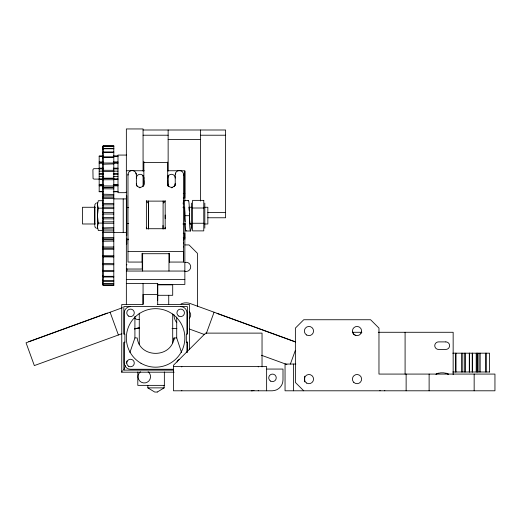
<?xml version="1.0" encoding="UTF-8"?>
<svg xmlns="http://www.w3.org/2000/svg" width="521" height="521" viewBox="0 0 521 521"><rect width="100%" height="100%" fill="white"/><g stroke="black" fill="none" stroke-linecap="round" stroke-linejoin="round"><path stroke-width="0.78" d="M136.378 185.372L136.346 174.704A4.181 4.181 0 0 0 132.165 170.53A4.181 4.181 0 0 0 127.984 174.704L127.984 262.063L142.2 262.063L142.2 253.382L142.226 269.038L126.974 269.038M127.984 239.94L127.984 238.885M143.868 180.618L143.868 184.03A3.764 3.738 0 0 1 143.737 184.994M146.375 228.947L146.375 227.247M148.57 227.684L148.57 202.838M157.694 304.492L157.694 283.528L143.067 283.528L143.067 304.134M162.988 227.684L162.988 225.463M165.183 228.947L165.183 227.247M165.183 218.553L165.183 215.023M167.69 180.618L167.69 184.03A3.764 3.738 0 0 0 167.821 184.994M167.69 162.07L167.723 185.372M127.984 251.506L183.574 251.506L183.574 262.063L169.364 262.063L169.364 253.714L142.2 253.714M183.574 246.928L183.574 246.394M183.574 243.314L183.574 242.33M183.574 239.94L183.574 238.885M184.857 239.243L184.857 233.284L183.268 233.284M184.857 171.162L184.857 197.915L183.268 197.915M102.995 200.709L98.339 200.709L97.434 204.44L98.339 208.172L97.434 215.629L98.339 223.086L97.434 226.817L98.339 230.549L102.995 230.549M181.529 352.483L176.71 337.927L174.014 337.927C171.643 358.494 139.563 358.494 137.192 337.927L134.913 337.927L129.905 352.483M174.144 372.196L121.751 372.196L122.279 370.665M173.695 370.112L123.835 370.112L125.418 365.514M126.212 363.215L127 360.916M206.329 333.473L214.066 312.216M290.373 364.068L295.348 350.399M361.007 333.329L361.463 332.222A4.598 4.598 0 0 0 355.836 326.589A4.598 4.598 0 0 0 353.772 334.28L355.836 335.472M102.52 157.804L103.36 156.847L113.806 156.847M102.52 152.887L103.36 151.93L113.806 151.93M102.52 163.952L103.36 163.008L113.806 163.008M102.52 149.312L103.36 148.374L113.806 148.374M102.52 171.201L103.36 170.295L113.806 170.295M102.52 188.153L103.36 187.286L113.806 187.286M163.542 202.982L164.636 201.861M102.52 179.393L103.36 178.547L113.806 178.547M103.36 145.606L102.52 146.44L102.52 284.609L103.36 285.475L113.806 285.475L113.806 145.606L103.36 145.606L103.36 148.107M102.52 196.632L103.36 195.837L113.806 195.837M102.52 188.355L103.36 187.593L113.806 187.593M102.52 205.521L103.36 204.818L113.806 204.818M102.52 197.902L103.36 197.231L113.806 197.231M102.52 149.436L103.36 148.778L113.806 148.778M435.869 374.345C439.249 372.241 445.116 372.241 448.503 374.345A3.764 3.764 0 0 0 445.839 373.244M102.52 214.606L103.36 214.02L113.806 214.02M102.52 207.827L103.36 207.26L113.806 207.26M102.52 153.076L103.36 152.523L113.806 152.523M157.244 392.053L164.141 387.871L164.141 385.364M102.52 223.711L103.36 223.255L113.806 223.255M102.52 217.921L103.36 217.472L113.806 217.472M102.52 158.045L103.36 157.609L113.806 157.609M96.405 202.91L94.939 204.369L94.731 206.772M184.857 262.46L184.922 262.434A4.598 4.598 0 0 1 190.712 266.876A4.598 4.598 0 0 1 184.922 271.317L184.857 271.291M102.52 232.646L126.349 232.346M102.52 227.957L113.806 227.638M102.52 164.245L113.806 163.939M28.772 341.659L107.326 313.069M122.442 307.722L26.05 342.805L34.34 365.586L121.842 333.74M134.555 329.109L139.192 327.422M102.52 237.739L113.806 237.556M102.52 241.216L113.806 241.041M102.52 171.533L113.806 171.363M126.557 192.171L124.675 192.685L117.987 192.685L117.987 155.069L126.61 155.069M102.52 178.195L113.806 178.149M102.52 179.765L113.806 179.738M102.52 249.246L113.806 249.214M143.067 129.996L225.613 129.996L225.613 217.765L207.814 217.765M143.067 135.219L168.14 135.219M200.533 135.219L225.613 135.219M168.14 139.4L200.533 139.4M113.806 146.251L103.36 146.251L102.52 147.15L103.36 146.453L113.806 146.453M103.099 155.994L99.179 155.994L99.179 191.767L103.099 191.767M113.285 155.994L117.987 155.994M99.179 156.261L103.099 156.261M113.285 156.261L117.987 156.261M99.179 161.92L103.099 161.92M113.285 161.92L117.987 161.92M167.69 162.409L143.868 162.409L143.868 161.888L143.868 183.581A3.764 3.764 0 0 1 140.11 187.339A3.764 3.764 0 0 1 136.346 183.581L136.346 184.03A3.764 3.738 0 0 0 137.446 186.674M99.179 162.552L103.099 162.552M113.285 162.552L117.987 162.552M99.179 163.262L103.099 163.262M113.285 163.262L117.987 163.262M99.179 168.172L103.099 168.172M113.285 168.172L117.987 168.172M99.57 168.654L93.682 168.687L92.907 169.703L93.051 178.579L93.956 179.1L99.57 179.1M99.179 168.908L103.099 168.908M113.285 168.908L117.987 168.908M126.349 170.745L131.22 170.745M132.848 170.745L144.226 170.745M167.567 170.745L184.857 170.745L184.857 201.158M99.179 171.149L103.099 171.149M113.285 171.149L117.987 171.149M99.179 173.441L103.099 173.441M113.285 173.441L117.987 173.441M99.179 174.32L103.099 174.32M113.285 174.32L117.987 174.32M99.179 176.606L103.099 176.606M113.285 176.606L117.987 176.606M99.179 178.846L103.099 178.846M113.285 178.846L117.987 178.846M99.179 179.582L103.099 179.582M113.285 179.582L117.987 179.582M99.179 184.493L103.099 184.493M113.285 184.493L117.987 184.493M99.179 185.202L103.099 185.202M113.285 185.202L117.987 185.202M99.179 185.841L103.099 185.841M113.285 185.841L117.987 185.841M113.806 185.99L102.52 185.886M113.806 188.876L102.52 188.758M99.179 191.494L103.099 191.494M113.285 191.494L117.987 191.494M113.285 191.767L117.987 191.767M183.255 193.486L184.857 193.486M113.806 194.463L102.52 194.216M113.806 198.579L102.52 198.325M113.806 198.892L126.349 198.911M183.815 200.403L188.413 200.403M146.375 201.119L165.183 201.119M113.806 203.392L103.36 203.392L102.52 202.995M95.323 207.267L82.461 207.267L82.461 223.984L95.323 223.984M182.93 207.267L184.538 207.267M188.556 207.267L191.774 207.267M204.629 207.267L207.846 207.267L207.846 223.984L204.629 223.984M126.349 207.645L128.733 207.645M192.594 208.003L203.77 208.003M98.339 208.172L102.995 208.172M113.806 208.647L103.36 208.647L102.52 208.263M207.814 212.542L225.613 212.542M113.806 212.575L103.36 212.575L102.52 212.047M183.542 207.553A8.427 1.042 -90 0 1 184.857 215.694L189.455 215.694A8.427 1.049 90 0 0 190.771 223.835M113.806 218.866L103.36 218.866L102.52 218.358M113.806 221.822L103.36 221.822L102.52 221.178M98.339 223.086L102.995 223.086M192.594 223.255L203.77 223.255M126.349 223.613L128.733 223.613M182.93 223.984L185.339 223.984M190.165 223.984L191.774 223.984M113.806 229.012L103.36 229.012L102.52 228.387M113.806 230.933L103.36 230.933L102.52 230.191M185.906 230.985L190.504 230.985M183.255 237.654L184.857 237.654M113.806 238.872L103.36 238.872L102.52 238.149M126.349 239.146L126.766 239.146L126.766 244.069M126.766 239.321L128.394 239.321M113.806 239.725L103.36 239.725L102.52 238.892M126.349 243.906L126.766 243.906M184.857 244.929L189.038 244.929L197.4 253.291L197.4 306.465M113.806 247L102.52 247.039L103.36 247.996M113.806 248.237L103.36 248.237L102.52 247.429M113.806 255.778L102.52 255.681M113.806 256.677L102.52 256.553M113.806 256.912L103.36 256.912L102.52 256.032M113.806 263.698L102.52 263.463M113.806 264.701L103.36 264.701L102.52 263.776M126.349 264.779L126.974 264.779M126.349 270.425L126.974 270.425L126.974 268.81M113.806 270.594L103.36 270.594L102.52 270.223M126.349 271.05L184.857 271.05M113.806 271.441L103.36 271.441L102.52 270.49M113.806 276.319L103.36 276.319L102.52 275.817M102.52 276.032L103.36 276.996L113.806 276.996M126.349 279.412L184.857 279.412M113.806 280.747L103.36 280.747L102.52 280.135M113.806 281.242L103.36 281.242L102.52 280.291M126.349 283.593L143.067 283.593M113.806 283.789L103.36 283.789L102.52 283.072M113.806 284.088L103.36 284.088L102.52 283.17M157.231 284.427L184.857 284.427L184.857 223.366M157.433 284.844L172.705 284.844L172.705 295.296L157.309 295.296M113.806 285.378L103.36 285.378L102.52 284.577M157.694 294.391L143.067 294.391L143.067 304.492L121.751 304.492L121.751 372.196M157.225 304.492L189.455 304.492L189.455 349.63M134.705 328.523L139.569 328.523M172.008 328.523L176.873 328.523M352.346 332.281L361.88 332.281M378.292 332.281L453.153 332.281L453.153 374.651M187.365 342.525L186.323 342.525L186.323 334.163L187.365 334.163L187.365 306.582L123.835 306.582L123.835 334.163L124.884 334.163L124.884 342.525L123.835 342.525L123.835 370.112M452.762 353.179L489.525 353.179L489.525 371.987M295.843 364.049L285.046 364.049L285.046 390.796L494.95 390.796L494.95 374.078L378.969 374.078L378.969 328.106L370.607 319.744L303.736 319.744L295.374 328.106L295.374 382.44L303.736 390.796M173.428 366.556L266.635 366.556L266.635 390.796M266.876 369.063L283.001 369.063L283.001 379.933A10.869 10.869 0 0 1 272.131 390.796L173.428 390.796L173.428 365.299L205.613 333.121L262.037 333.121L262.037 366.895M173.402 369.272L130.524 369.272A6.272 6.272 0 0 1 124.259 363.007L124.259 341.971M452.762 371.987L489.675 371.987M147.84 385.364L147.84 387.871L164.141 387.871M157.231 392.053L154.744 392.053L147.84 387.871M295.622 341.9L190.256 303.548A12.12 12.12 0 0 0 180.989 303.951M217.016 313.427L219.758 314.43M220.051 314.534L292.131 340.767M292.418 340.877L295.361 341.945M189.481 329.064L204.877 334.664M261.438 355.257L286.908 364.524M96.405 228.341L95.096 227.202L94.731 225.508M146.922 201.861L148.023 202.982M142.8 175.401L143.9 178.058L143.9 185.372M352.587 332.222L353.772 334.28A4.598 4.598 0 0 0 361.463 332.222M110.1 312.216L118.391 334.99M486.223 353.179L486.223 371.987M485.702 353.179L485.702 371.987M480.154 353.179L480.154 371.987M478.949 353.179L478.949 371.987M477.62 353.179L477.62 371.987M477.054 353.179L477.054 371.987M476.214 353.179L476.214 371.987M474.156 374.078L474.156 390.796M472.43 353.179L472.43 371.987M472.228 353.179L472.228 371.987M469.499 353.179L469.499 371.987M469.297 353.179L469.297 371.987M465.513 353.179L465.513 371.987M464.673 353.179L464.673 371.987M462.778 353.179L462.778 371.987M461.58 353.179L461.58 371.987M456.025 353.179L456.025 371.987M455.504 353.179L455.504 371.987M429.122 374.078L429.122 390.796M406.133 374.078L406.133 390.796M405.091 332.281L405.091 374.078M384.752 390.379L384.752 390.796M379.998 390.379L379.998 390.796M304.694 376.208L304.694 381.88M293.408 364.049L293.408 390.796M258.273 366.556L258.273 366.966M258.273 390.385L258.273 390.796M204.818 203.092L204.818 228.165M200.533 129.996L200.533 201.06M191.546 203.092L191.546 228.165M187.365 341.965L187.365 352.261M186.948 333.883L186.948 312.847A6.272 6.272 0 0 0 180.683 306.582M186.948 341.971L186.948 352.489M183.574 262.063L183.574 174.704A4.181 4.181 0 0 0 179.393 170.53A4.181 4.181 0 0 0 175.212 174.704L175.245 185.372M181.79 366.556L181.79 366.966M181.79 390.385L181.79 390.796M176.71 317.029L176.71 337.927M174.014 337.927L174.014 340.018M172.705 313.968L172.705 342.922M169.364 253.232L169.364 262.063M168.98 253.239L168.98 271.05M168.739 295.296L168.739 304.362M168.14 129.996L168.14 171.038M168.14 175.095L168.14 186.453M165.183 200.611L165.183 228.719L146.375 228.719L146.375 200.611M164.349 371.961L164.349 385.364L137.804 385.364L137.804 371.961M163.093 200.917L163.093 229.103M157.694 283.528L157.694 300.376M148.465 200.917L148.465 229.103M143.067 171.162L143.067 128.947L126.349 128.947L126.349 304.733M143.067 175.746L143.067 186.095M142.643 253.239L142.643 271.05M139.27 313.16L139.27 344.531M134.913 316.227L134.913 337.927M126.766 195.772L126.766 235.479M124.259 333.883L124.259 312.847A6.272 6.272 0 0 1 130.524 306.582M123.21 198.892L123.21 232.346M103.36 148.374L103.36 276.996M103.36 277.348L103.36 285.475M97.434 202.708L97.434 228.55M94.829 207.078L94.829 224.18M94.731 207.078L94.731 224.18M436.644 373.746A3.764 3.764 0 0 1 438.526 373.244M254.046 390.424A10.869 10.869 0 0 1 251.233 390.796M139.237 319.38A4.598 4.598 0 0 1 134.796 318.188M189.364 311.688A4.598 4.598 0 0 1 189.364 318.188M176.827 322.727A12.12 12.12 0 0 1 173.994 314.671M177.049 362.03A3.764 3.764 0 0 1 179.706 359.373M175.356 174.138A4.181 4.155 0 0 1 175.772 173.141M183.431 174.138A4.181 4.155 0 0 1 183.574 175.212M143.366 185.899A3.764 3.738 0 0 1 142.767 186.674M140.11 187.768A3.764 3.738 0 0 1 139.133 187.638M174.112 186.674A3.764 3.738 0 0 0 175.212 184.03L175.212 183.581A3.764 3.764 0 0 1 171.455 187.339A3.764 3.764 0 0 1 167.69 183.581M172.425 187.638A3.764 3.738 0 0 1 171.455 187.768M168.791 186.674A3.764 3.738 0 0 1 168.198 185.899M127.984 175.212A4.181 4.155 0 0 1 128.127 174.138M135.786 173.141A4.181 4.155 0 0 1 136.202 174.138M136.378 178.058A3.764 3.764 0 0 1 140.136 174.294A3.764 3.764 0 0 1 143.9 178.058M167.723 178.058A3.764 3.764 0 0 1 171.487 174.294A3.764 3.764 0 0 1 175.245 178.058M148.101 371.72A6.272 6.272 0 0 1 148.908 380.929A6.272 6.272 0 0 1 139.661 380.929A6.272 6.272 0 0 1 140.468 371.72M188.14 200.924A15.291 1.042 90 0 1 189.455 215.694A15.291 1.042 -90 0 0 190.198 230.328A15.291 1.042 -90 0 0 191.37 224.186M188.934 208.4A8.427 1.042 90 0 1 189.266 210.862M189.423 213.512A8.427 1.042 90 0 1 189.455 215.694M186.173 230.464A15.291 1.042 90 0 1 184.857 215.694A15.291 1.042 -90 0 0 184.258 201.835A15.291 1.042 -90 0 0 183.145 203.985M185.163 221.653A8.427 1.049 -90 0 1 184.857 215.694M203.77 200.37L192.594 200.37L192.594 230.881L203.77 230.881L203.77 200.37M445.839 341.9L438.526 341.9A3.764 3.764 0 0 0 434.761 345.657A3.764 3.764 0 0 0 438.526 349.422L445.839 349.422A3.764 3.764 0 0 0 449.603 345.657A3.764 3.764 0 0 0 445.839 341.9M306.661 335.01A4.598 4.598 0 0 0 313.557 331.03A4.598 4.598 0 0 0 306.661 327.051A4.598 4.598 0 0 0 306.661 335.01M270.601 381.098A3.764 3.764 0 0 0 276.247 377.842A3.764 3.764 0 0 0 270.601 374.586A3.764 3.764 0 0 0 270.601 381.098M353.772 382.349A4.598 4.598 0 0 0 361.463 380.284A4.598 4.598 0 0 0 355.836 374.651A4.598 4.598 0 0 0 353.772 382.349M306.661 383.078A4.598 4.598 0 0 0 313.557 379.093A4.598 4.598 0 0 0 306.661 375.113A4.598 4.598 0 0 0 306.661 383.078M128.648 366.263A3.764 3.764 0 0 0 134.288 363.007A3.764 3.764 0 0 0 128.648 359.744A3.764 3.764 0 0 0 128.648 366.263M178.801 316.104A3.764 3.764 0 0 0 184.441 312.847A3.764 3.764 0 0 0 178.801 309.591A3.764 3.764 0 0 0 178.801 316.104M128.648 316.104A3.764 3.764 0 0 0 134.288 312.847A3.764 3.764 0 0 0 128.648 309.591A3.764 3.764 0 0 0 128.648 316.104M140.976 363.261A29.254 29.254 0 0 0 184.857 337.927A29.254 29.254 0 0 0 140.976 312.587A29.254 29.254 0 0 0 140.976 363.261"/></g></svg>
